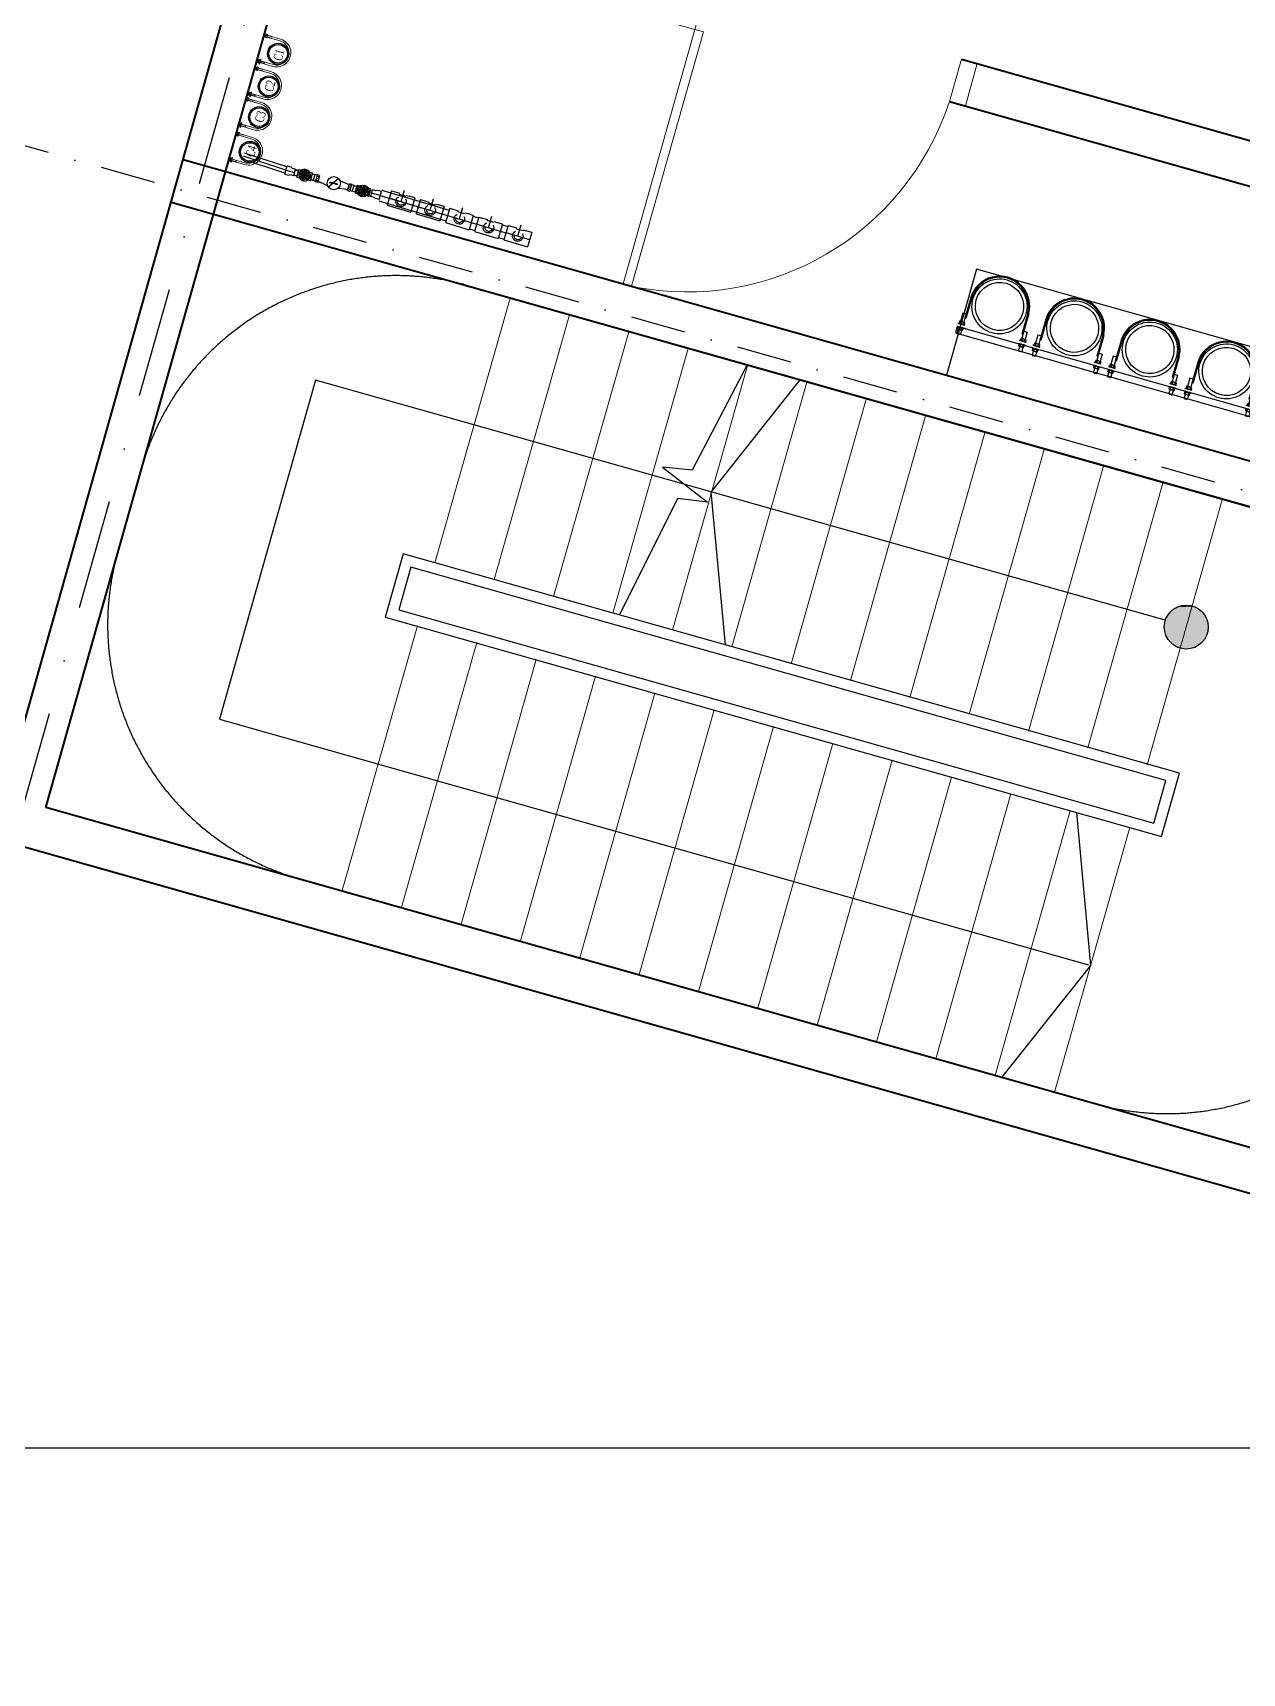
# Model space of a CAD drawing. Header units: millimetres. Extents: x -1534340 to 1713810, y -1348191 to 1114081.
# Drawn here: x 1293283 to 1298772, y -248904 to -241456 of the extents above; entities that cross this region are included whole.
import ezdxf
from ezdxf.enums import TextEntityAlignment as Align

# ---------------------------------------------------------------- set-up
doc = ezdxf.new("R2010")
doc.units = ezdxf.units.MM
doc.header["$LTSCALE"] = 100
doc.linetypes.add('DASHED', pattern=[4.5, 3, -1.5])
doc.linetypes.add('xref.asix of  podium$0$xref.asix of  podium$0$DASHDOT', pattern=[1, 0.5, -0.25, 0, -0.25])
for name, color, linetype, lineweight in [('00-N-GHI CHU', 150, 'Continuous', 9), ('1.Tuong', 251, 'Continuous', 35), ('CUA', 37, 'Continuous', 13), ('KT-Net cat', 1, 'Continuous', 40), ('KT-Net thay', 7, 'Continuous', 15), ('NET-THAY', 7, 'Continuous', 30)]:
    doc.layers.add(name, color=color, linetype=linetype, lineweight=lineweight)
for name, color, linetype in [('1-CAPLANH', 30, 'Continuous'), ('1-Chu thich', 8, 'Continuous'), ('A-CORE-OTLN', 2, 'Continuous'), ('A-FLOR-STRS-ARROW', 8, 'Continuous'), ('A-ROOF-PARAPET', 135, 'Continuous'), ('ccu11-Dim', 8, 'Continuous'), ('ccu12-Manh', 8, 'Continuous'), ('KT-KT', 1, 'Continuous'), ('NDT Cap nuoc', 4, 'Continuous'), ('NU-1CAP LANH', 4, 'Continuous'), ('PAD', 2, 'Continuous'), ('Sao hoa', 3, 'Continuous'), ('xref.asix of  podium$0$xref.asix of  podium$0$KT-Luoi truc South Tower', 8, 'xref.asix of  podium$0$xref.asix of  podium$0$DASHDOT'), ('Xref_ST_MBDV Cot vach 30.7.2022$0$KT-Text', 7, 'Continuous')]:
    doc.layers.add(name, color=color, linetype=linetype)
doc.styles.add('AVANT', font='vntimeh.shx')

# ---------------------------------------------------------------- blocks, each defined once
blk = doc.blocks.new('Khung ten_A1', base_point=(-3406704.146300548, 253379.4571428571))
at = {"layer": 'Defpoints', "color": 1}
blk.add_lwpolyline([(84100.00001422896, 0.00070554343983531), (84100.00001422896, 59470.71461593082), (0.0005449944292195145, 59470.71461593082), (0.0005449944292195145, 0.00070554343983531)], close=True, dxfattribs=at)
blk = doc.blocks.new('Door 1.2m clear')
for points, elevation in [([(25.00310290046036, 199.9998936485499), (25.00373746268451, 1399.999893646687), (65.00373746082187, 1399.999872496352), (65.00310290232301, 199.9998724956531)], 4.460949439605047e-09), ([(-49.99700285680592, -5.820766090598768e-09), (25.00299714319408, -0.0001437005121260874), (25.00310290232301, 199.9998563001864), (-49.99689709767699, 199.9999999965075)], 4.460949439696192e-09), ([(1225.00274159573, -0.0001437019090855165), (1300.002741590142, -0.0002873947378003641), (1300.002847351134, 199.999712606892), (1225.002847351134, 199.9998562990222)], 0.000145722916264076)]:
    blk.add_lwpolyline(points, close=True, dxfattribs=dict(elevation=elevation))
at = {"color": 8}
blk.add_arc((-27.63843296840787, 149.9999214804266, -3.524967772395459e-05), 1253.725465295016, 2.483824472402556, 85.39429157732425, dxfattribs=at)
blk = doc.blocks.new('cut1')
at = {"layer": '1-CAPLANH'}
for p, q in [((-274784.8932942043, 30089.17143128494, 0.005495195588840256), (-274784.8932942043, 29953.17143128494, 0.005495195588840256)), ((-274784.8932942043, 30089.17143128494, 0.005495195588840256), (-274730.8932942043, 30089.17143128494, 0.005495195588840256)), ((-274705.3427754361, 30089.17143128494, 0.005495195588840256), (-274730.8932942043, 30089.17143128494, 0.005495195588840256)), ((-274672.8932942043, 30089.17143128494, 0.005495195588840256), (-274673.366121184, 30089.17143128494, 0.005495195588840256)), ((-274672.8932942043, 30021.17143128494, 0.005495195588840256), (-274672.8932942043, 30129.17143128494, 0.005495195588840256)), ((-274560.8932942043, 30089.17143128494, 0.005495195588840256), (-274641.3894669319, 30089.17143128494, 0.005495195588840256)), ((-274560.8932942043, 30089.17143128494, 0.005495195588840256), (-274560.8932942043, 29953.17143128494, 0.005495195588840256)), ((-274560.8932942043, 30021.17143128494, 0.005495195588840256), (-274784.8932942043, 30021.17143128494, 0.005495195588840256)), ((-274560.8932942043, 29953.17143128494, 0.005495195588840256), (-274784.8932942043, 29953.17143128494, 0.005495195588840256)), ((-274705.4575361827, 30079.46295426362, 0.005495195647711874), (-274641.5131625201, 30078.70708863693, 0.005495195645791544))]:
    blk.add_line(p, q, dxfattribs=at)
for centre, radius, start, end in [((-274672.8932942043, 30021.17143128494, 0.005495195588840256), 47.88413367901903, 133.3025496623312, 49.44986391938703), ((-274674.1687655644, 30019.62523808233, 0.005495195588840256), 32.01285446691239, 177.2315862947049, 2.768413705305184), ((-274672.8932942043, 30021.17143128494, 0.005495195588840256), 33.25096412725541, 90, 91.52294991710622), ((-274672.8932942043, 30021.17143128494, 0.005495195588840256), 47.88413367901903, 90, 90.85038660451535)]:
    blk.add_arc(centre, radius, start, end, dxfattribs=at)
blk = doc.blocks.new('A$C5D741EBD')
at = {"layer": 'NU-1CAP LANH'}
for p, q in [((-80.0716932490468, -51.19410806568339), (-80.07166168093681, 0.003498984122416005)), ((-80.0716932490468, -51.19410806568339), (-80.07166168093681, 0.003498984122416005)), ((-80.0716932490468, -51.19410806568339), (-80.07166168093681, 0.003498984122416005)), ((-80.07166168827098, 4.936708137392998e-05), (66.22732233256102, -4.083150997757912e-05)), ((-80.07166168827098, 4.936708137392998e-05), (66.22732233256102, -4.083150997757912e-05)), ((-80.07166168827098, 4.936708137392998e-05), (66.22732233256102, -4.083150997757912e-05)), ((-80.07166168827098, 4.936708137392998e-05), (66.22732233256102, -4.083150997757912e-05)), ((-80.07166168827098, 4.936708137392998e-05), (66.22732233256102, -4.083150997757912e-05)), ((-80.07166168827098, 4.936708137392998e-05), (66.22732233256102, -4.083150997757912e-05)), ((-70.61731261003297, 4.353850818006322e-05), (-70.61731261003297, 47.99997154253651)), ((56.77297325432301, 47.99997154253651), (-70.61731261003297, 47.99997154253651)), ((-6.922169677854981, 4.26778569817543e-06), (-6.92220124596497, -51.19760278749163)), ((56.77297325432301, -3.500225284369662e-05), (56.77297325432301, 47.99997154253651)), ((66.22729077201802, -51.19419826427475), (66.22732233256102, 0.003408785531064495)), ((66.22729077201802, -51.19419826427475), (66.22732233256102, 0.003408785531064495)), ((66.22729077201802, -51.19419826427475), (66.22732233256102, 0.003408785531064495)), ((-80.0716932490468, -51.19755768819596), (66.22729077201802, -51.19764788678731)), ((-46.95800051093102, -2.041541301878169e-05), (-46.95796894282103, -51.19762747082859)), ((33.11366115522105, -2.041541301878169e-05), (33.11362958711106, -51.19762747082859))]:
    blk.add_line(p, q, dxfattribs=at)
blk = doc.blocks.new('co.')
at = {"layer": 'PAD', "xscale": 0.213068181818182, "yscale": 0.213068181818182, "zscale": 0.213068181818182, "rotation": 90}
blk.add_blockref('A$C5D741EBD', (-11.06946629480808, 1.474894107497676), dxfattribs=at)
blk = doc.blocks.new('noi giam- DN 32x25-PPR')
at = {"ltscale": 10}
blk.add_line((22.5, 0), (-22.5, 9.094947017729282e-13), dxfattribs=at)
at = {"layer": 'Sao hoa'}
for p, q in [((-4.5, 17.00000000000182), (-22.5, 17.00000000000182)), ((-22.5, -16.99999999999909), (-22.5, 17.00000000000182)), ((22.49999999999818, 21.5), (2.499999999996362, 21.5)), ((22.50000000000182, -21.5), (22.49999999999818, 21.5)), ((-4.5, -17), (-22.5, -16.99999999999909)), ((22.5, -21.5), (2.500000000003638, -21.5))]:
    blk.add_line(p, q, dxfattribs=at)
for points in [[(2.499999999996362, 21.5), (-4.5, 17.00000000000182)], [(2.500000000003638, -21.5), (-4.5, -17)]]:
    blk.add_lwpolyline(points, dxfattribs=at)
blk = doc.blocks.new('A$C76E668D4')
for p, q in [((1.217532696937269, 38.95590686577998), (76.694481298131, 38.95590686577998)), ((7.956006997475924, 45.59395142225185), (7.956006997526856, 32.31786230913713)), ((7.956006997526856, 38.95590686576543), (69.95600699752686, 38.95590686576543)), ((8.265925277148199, 45.64678956834177), (10.73986238952057, 45.64678956831631)), ((8.265925278719806, 32.26502416281437), (10.73986239109217, 32.26502416342191)), ((12.52367356606555, 55.92590323452532), (14.27301127451938, 54.17656552612243)), ((12.52367356611649, 21.98591049702009), (14.27301127451938, 23.73524820541206)), ((12.95600699760689, 86.37958623011582), (12.95600699760689, 67.9655227885305)), ((12.95600699757779, 86.37958623011582), (64.95600699757051, 86.37958623011582)), ((12.95600699760689, -8.467772498552222), (12.95600699760689, 9.946290943029453)), ((13.50929493492731, 54.94028186570722), (16.71345542968629, 54.94028186572541)), ((13.50929493489093, 22.97153186579817), (16.71345542968629, 22.97153186582727)), ((20.36948738471256, 65.88902146978944), (20.36948738477804, 59.0748688933927)), ((20.36948738471256, 50.15460441379037), (20.36948738471256, 47.05413179146126)), ((20.36948738471256, 42.83177578282994), (20.36948738471256, 27.75720931781689)), ((20.36948738474166, 18.83694483817089), (20.36948738471256, 12.02279226173414)), ((21.98601062969101, 65.38824029590978), (23.73534833762096, 63.63890258707033)), ((21.98601062969101, 12.52357343562107), (23.73534833768645, 14.27291114446416)), ((32.26512429496506, 69.64598858616955), (32.26512429496506, 67.17205147379718)), ((32.26512429496506, 8.265825145364943), (32.26512429496506, 10.73976225775186)), ((38.95600699752686, 76.6943811663914), (38.95600699752686, 1.217432565154013)), ((45.6468897004961, 69.64598858462705), (45.64688969991403, 67.17205147224013)), ((45.6468897004961, 8.265825146921998), (45.64688969991403, 10.73976225931256)), ((55.92600336542819, 65.38824029634998), (54.17666565703257, 63.63890258794709)), ((55.92600336542819, 12.52357343521362), (54.17666565703257, 14.27291114362015)), ((57.54252661039936, 65.88902146987311), (57.54252661042847, 59.07486889171923)), ((57.54252661039936, 50.15460441371761), (57.54252661039936, 47.05413179149036)), ((57.54252661037026, 42.83177578284813), (57.54252661034116, 27.75720931772594)), ((57.54252661031933, 18.8369448397134), (57.54252661031933, 12.02279226169048)), ((64.40271905935515, 54.94028186572541), (61.1985585638613, 54.94028186570722)), ((64.40271905935515, 22.97153186580908), (61.19855856383947, 22.97153186582727)), ((65.38834042684175, 55.92590323275363), (63.63900271803141, 54.17656552480184)), ((65.38834042684175, 21.98591049880997), (63.63900271803141, 23.7352482067763)), ((64.95600699760689, 86.37958623007944), (64.95600699759962, 67.96552278845047)), ((64.95600699760689, -8.467772498552222), (64.95600699759962, 9.946290943109489)), ((69.64608871792007, 45.6467895682872), (67.1721516055477, 45.6467895682872)), ((69.64608871640667, 32.26502416275616), (67.1721516040343, 32.26502416339645)), ((69.95600699755596, 45.59395142224093), (69.95600699762144, 32.31786230913713)), ((12.95600699760689, -8.467772498552222), (64.95600699760689, -8.467772498552222))]:
    blk.add_line(p, q)
for points in [[(31.52614583447576, 37.62761239774045, 0.2639199399125397), (30.33646820282593, 39.06033617302819), (18.8433191452641, 43.40926774901163, 0.4706688226408801), (17.58003523928346, 42.68918551590104, 0.2484633324108408), (23.85684870707337, 23.37114004019168, 0.4706688226408801), (25.30212057277095, 23.53112092567244), (32.04403563565575, 33.80498399642238, 0.2639199399125397), (32.16437115176814, 35.66335684576188, -0.0687331274129677)], [(35.39677052292973, 45.61165917592007, 0.2639199399125397), (36.39174119947711, 47.18584583461052), (36.97624253603863, 59.46037390290803, 0.4706688226408801), (35.90102744026808, 60.43931064625212, 0.2484633324108408), (19.46811644058471, 48.50010194604329, 0.4706688226408801), (20.06688087224757, 47.17500353271316), (31.92127162223915, 43.93785956661668, 0.2639199399125397), (33.72587494982872, 44.39768248219843, -0.0687331274129677)], [(37.92333674175461, 31.47922342736274, 0.2639199399125397), (36.19310485315509, 30.79050875825851), (28.50544676120626, 21.20376821867831, 0.4706688226408801), (28.79990946559701, 19.7797961805918, 0.2484633324108408), (49.1121045294567, 19.7797961805918, 0.4706688226408801), (49.40656723384745, 21.20376821867831), (41.7189091419059, 30.79050875825851, 0.2639199399125397), (39.98867725336459, 31.47922342736274, -0.0687331274129677)], [(44.1861390452832, 44.39768248219843, 0.2639199399125397), (45.99074237288005, 43.93785956661668), (57.84513312287163, 47.17500353271316, 0.4706688226408801), (58.44389755448356, 48.50010194604329, 0.2484633324108408), (42.01098655478563, 60.43931064625212, 0.4706688226408801), (40.93577145908057, 59.46037390290803), (41.52027279564209, 47.18584583461052, 0.2639199399125397), (42.51524347218219, 45.61165917592007, -0.0687331274129677)], [(45.74764284334378, 35.66335684576188, 0.2639199399125397), (45.86797835946345, 33.80498399642238), (52.60989342228277, 23.53112092567244, 0.4706688226408801), (54.05516528803855, 23.37114004019168, 0.2484633324108408), (60.33197875583573, 42.68918551590104, 0.4706688226408801), (59.06869484978961, 43.40926774901163), (47.57554579229327, 39.06033617302819, 0.2639199399125397), (46.38586816058523, 37.62761239774045, -0.0687331274129677)]]:
    blk.add_lwpolyline(points, format="xyb", close=True)
blk.add_lwpolyline([(37.37517412697343, 41.71161858188498), (35.79434125641274, 38.97353573176588), (37.37517412697343, 36.23545288164678), (40.53683986815304, 36.23545288164678), (42.11767273873556, 38.97353573176588), (40.53683986815304, 41.71161858188498)], close=True)
for centre, radius in [((38.95600699755596, 38.95590686577998), 38.9558444393513), ((38.95600699752686, 38.97353573178407), 3.519823188396146), ((38.95600699752686, 38.97353573178407), 2.815858550716915)]:
    blk.add_circle(centre, radius)
for centre, radius, start, end in [((38.9560069970903, 38.95590686549258), 33.01921727922601, 171.1452774985784, 188.9641683733161), ((8.487639179402322, 43.41102232748744), 2.246733675726662, 95.66332356234462, 163.7813803913074), ((8.487639180391852, 34.50079140368325), 2.246733675726662, 196.2186196209993, 264.3366764509381), ((140.311475746661, 38.95590686601281), 132.3554687491842, 177.1103932143957, 182.8896067863173), ((10.46823541895719, 44.09621875825906), 1.574182660340385, 357.9002650863501, 80.06382058717969), ((10.46823542012135, 33.8155949733773), 1.574182660340385, 279.9361794262288, 2.099734925255258), ((38.95600699755596, 38.95590686572541), 27.39035130028923, 169.3060427312554, 191.0525323375821), ((14.26137514697621, 57.35005400792579), 2.246733675726662, 151.2186196096223, 219.3366764377801), ((14.26137514697621, 20.5617597236087), 2.246733675726662, 140.6633235622199, 208.7813803903778), ((38.95600699674105, 38.95590686648211), 33.01921727922601, 126.0358316269544, 143.8547225007081), ((38.95600699674105, 38.95590686505238), 33.01921727922601, 216.145277499292, 233.9641683730456), ((15.17736113612773, 55.46505393346888), 1.574182660340385, 234.9361794114875, 317.099734913392), ((15.17736113618594, 22.44675979806561), 1.574182660340385, 42.90026508660809, 125.0638205885125), ((38.95600699691568, 38.95590686598371), 27.39035130028923, 124.3060427161453, 145.6939572682115), ((38.95600699691568, 38.9559068655617), 27.39035130028923, 214.3060427317885, 235.6939572838547), ((20.561859855894, 63.65053871534474), 2.246733675726662, 50.66332354903539, 118.7813803791971), ((20.561859855894, 14.26127501618976), 2.246733675726662, 241.2186196212016, 309.3366764509646), ((-111.9859813644362, 38.95590686576543), 132.3554687491832, 3.554599159448123, 4.540752481493385), ((-111.9859813644362, 38.95590686576543), 132.3554687491832, 355.4592475185066, 1.687483562296111), ((-12.97123754813219, 62.93246936572541), 33.34396230337225, 352.9541052249149, 5.061922650523097), ((-12.97123754813219, 14.97934436580908), 33.34396230337225, 354.9380773494769, 7.045894775085138), ((22.44685993005987, 62.73455272575666), 1.574182660340385, 312.9002650751184, 35.0638205743015), ((22.44685993012536, 15.17726100577784), 1.574182660340385, 324.9361794256985, 47.09973492488158), ((38.95600699755596, 38.95590686577998), 11.36448168146637, 174.3336036515898, 221.6663963484266), ((38.95600699755596, 38.95590686577998), 11.36448168146637, 102.3336036518752, 149.6663963482145), ((34.50089153584122, 69.42427468394453), 2.246733675726662, 106.2186196089138, 174.3366764374954), ((33.81569510506233, 67.44367844434964), 1.574182660340385, 189.9361794127895, 272.0997349136499), ((33.81569510506233, 10.46813528718485), 1.574182660340385, 87.90026508635013, 170.0638205872105), ((34.50089153584122, 8.487539047589962), 2.246733675726662, 185.6633235625046, 253.7813803910861), ((38.95600699779607, 38.95590686621654), 33.01921727922601, 81.0358316285024, 98.85472250139406), ((38.95600699755596, 38.95590686577998), 27.39035130028923, 78.94746766241789, 100.6939572667494), ((38.95600699755596, 38.95590686577998), 27.39035130028923, 259.3060427332506, 281.0525323375821), ((38.95600699779607, 38.95590686532887), 33.01921727922601, 261.1452774986059, 278.9641683714976), ((38.95600699755596, 38.95590686577998), 11.36448168146637, 246.33360365231, 293.66639634769), ((38.95600699752686, 38.95590686577998), 11.00934162892055, 246.33360365231, 293.66639634769), ((38.95600699755596, 38.95590686577998), 11.36448168146637, 30.33360365178552, 77.66639634812482), ((43.4111224596345, 69.42427468291135), 2.246733675726662, 5.663323549789901, 73.78138037917203), ((44.09631888993317, 67.44367844316002), 1.574182660340385, 267.9002650745599, 350.0638205735954), ((44.09631888993317, 10.46813528837447), 1.574182660340385, 9.936179426404602, 92.09973492544013), ((43.4111224596345, 8.487539048641338), 2.246733675726662, 286.218619620828, 354.3366764510981), ((38.95600699755596, 38.95590686577998), 11.36448168146637, 318.3336036515733, 5.666396348410196), ((55.46515406436083, 62.73455272630963), 1.574182660340385, 144.9361794137685, 227.0997349131397), ((55.46515406436083, 15.17726100527216), 1.574182660340385, 132.9002650868603, 215.0638205862315), ((38.95600699691568, 38.9559068655617), 27.39035130028923, 34.30604271599784, 55.69395726821149), ((38.95600699691568, 38.95590686598371), 27.39035130028923, 304.3060427317885, 325.6939572854364), ((57.35015413886867, 63.65053871545751), 2.246733675726662, 61.21861960977868, 129.3366764379181), ((57.35015413886867, 14.261275016117), 2.246733675726662, 230.6633235620819, 298.7813803902213), ((90.88325154319318, 62.93246936572541), 33.34396230337225, 174.9380773494769, 187.0458947775647), ((90.88325154319318, 14.97934436580908), 33.34396230337225, 172.9541052224353, 185.0619226505231), ((189.8979953595335, 38.95590686576543), 132.3554687491832, 178.3125164377039, 184.5407524814934), ((189.8979953595335, 38.95590686576543), 132.3554687491832, 175.4592475185066, 176.4454008405519), ((38.95600699738134, 38.95590686567812), 33.01921727922601, 36.03583162720371, 53.85472250303015), ((38.95600699738134, 38.95590686587093), 33.01921727922601, 306.1452774969698, 323.9641683727963), ((62.73465285666316, 55.46505393231564), 1.574182660340385, 222.9002650749877, 305.0638205741554), ((62.73465285666316, 22.44675979924432), 1.574182660340385, 54.93617942584457, 137.0997349250123), ((63.65063884628034, 57.35005400655791), 2.246733675726662, 320.6633235491485, 28.78138037919711), ((63.65063884628034, 20.56175972502388), 2.246733675726662, 331.2186196208029, 39.33667645085148), ((38.95600699755596, 38.95590686572541), 27.39035130028923, 348.9474676624179, 10.69395726674936), ((67.44377857615473, 44.09621875824814), 1.574182660340385, 99.93617941282031, 182.0997349136499), ((67.44377857493237, 33.8155949733773), 1.574182660340385, 177.9002650747448, 260.0638205737712), ((69.42437481571687, 43.41102232744379), 2.246733675726662, 16.21861960869262, 84.3366764376554), ((69.42437481466914, 34.50079140365051), 2.246733675726662, 275.6633235490619, 343.7813803790006), ((-62.39946175159275, 38.95590686601281), 132.3554687491842, 357.1103932136828, 2.889606785604304), ((38.95600699796341, 38.95590686545984), 33.01921727922601, 351.035831626684, 8.854722501421538)]:
    blk.add_arc(centre, radius, start, end)
at = {"extrusion": (0, 0, -1)}
blk.add_ellipse((38.95600699677016, 64.96434946432419), major_axis=(-8.574858513296961, -2.471407e-10), ratio=0.3621113827265303, start_param=0.7137584279602632, end_param=2.427834225611946, dxfattribs=at)
blk.add_ellipse((38.95600699752686, 12.94746426721031), major_axis=(-8.574858513296961, 0), ratio=0.3621113827265303, start_param=0.7137584279602632, end_param=2.427834225611946)
blk = doc.blocks.new('U')
at = {"layer": '00-N-GHI CHU'}
for p, q in [((-165.9776565545908, 78.82787309074774), (-164.4197965977801, 80.38573304796591)), ((-165.9776565545908, 71.55785995721817), (-165.9776565545908, 78.82787309074774)), ((-165.9776565545908, 78.82787309074774), (-158.1883567688492, 78.82787309074774)), ((-165.9776565545908, 71.55785995721817), (-164.4197965977801, 70.0000000000291)), ((-165.9776565545908, 71.55785995721817), (-158.1883567688492, 71.55785995721817)), ((-164.4197965977801, 70.0000000000291), (-164.4197965977801, 80.38573304796591)), ((-158.1883567688492, 80.38573304796591), (-164.4197965977801, 80.38573304796591)), ((-158.1883567688492, 70.0000000000291), (-164.4197965977801, 70.0000000000291)), ((-156.1112101590115, 80.38573304796591), (-150.3990569826419, 80.38573304796591)), ((-156.1112101590115, 70.0000000000291), (-150.3990569826419, 70.0000000000291)), ((-72.70013133563043, 80.38573304796591), (-150.3990569826419, 80.38573304796591)), ((-150.3990569826419, 78.82787309074774), (-122.3310368233215, 78.82787309074774)), ((-150.3990569826419, 71.55785995721817), (-122.3310368233215, 71.55785995721817)), ((-72.70013133563043, 70.0000000000291), (-150.3990569826419, 70.0000000000291)), ((-165.9776565545908, -71.55785995710175), (-164.4197965977801, -69.99999999994179)), ((-165.9776565545908, -71.55785995710175), (-158.1883567688492, -71.55785995710175)), ((-165.9776565545908, -71.55785995710175), (-165.9776565545908, -78.82787309080595)), ((-165.9776565545908, -78.82787309080595), (-158.1883567688492, -78.82787309080595)), ((-165.9776565545908, -78.82787309080595), (-164.4197965977801, -80.3857330479077)), ((-158.1883567688492, -69.99999999994179), (-164.4197965977801, -69.99999999994179)), ((-164.4197965977801, -69.99999999994179), (-164.4197965977801, -80.3857330479077)), ((-158.1883567688492, -80.3857330479077), (-164.4197965977801, -80.3857330479077)), ((-156.1112101590115, -69.99999999994179), (-150.3990569826419, -69.99999999994179)), ((-156.1112101590115, -80.3857330479077), (-150.3990569826419, -80.3857330479077)), ((-72.70013133563043, -69.99999999994179), (-147.8929978586821, -69.99999999994179)), ((-147.8929978586821, -71.55785995710175), (-122.3310368233215, -71.55785995710175)), ((-147.8929978586821, -78.82787309080595), (-122.3310368233215, -78.82787309080595)), ((-72.70013133563043, -80.3857330479077), (-147.8929978586821, -80.3857330479077)), ((-122.3310368233215, -69.99999999994179), (-122.3310368233215, -80.3857330479077))]:
    blk.add_line(p, q, dxfattribs=at)
for points in [[(-150.3990569826419, 64.80713347601704), (-157.1010166910564, 64.80713347601704), (-158.1883567688492, 66.6904617373948), (-158.1883567688492, 83.69527131062932), (-157.1010166910564, 85.57859957194887), (-150.3990569826419, 85.57859957194887)], [(-150.3990569826419, -64.80713347598794), (-157.1010166910564, -64.80713347598794), (-158.1883567688492, -66.6904617373948), (-158.1883567688492, -83.69527131054201), (-157.1010166910564, -85.57859957189066), (-150.3990569826419, -85.57859957189066)], [(-150.3990569826419, -89.04269591349293), (-150.3990569826419, -61.34303713432746), (-147.8929978586821, -61.34303713432746), (-147.8929978586821, -89.04269591349293)]]:
    blk.add_lwpolyline(points, close=True, dxfattribs=at)
for points in [[(-156.1112101590115, 64.80713347601704, -0.8000000000000707), (-156.1112101590115, 70.0000000000291, -0.4000000000000521), (-156.1112101590115, 80.38573304796591, -0.8000000000000707), (-156.1112101590115, 85.57859957194887)], [(-156.1112101590115, -64.80713347598794, 0.8000000000000707), (-156.1112101590115, -69.99999999994179, 0.4000000000000521), (-156.1112101590115, -80.3857330479077, 0.8000000000000707), (-156.1112101590115, -85.57859957189066)]]:
    blk.add_lwpolyline(points, format="xyb", dxfattribs=at)
for radius in [80.38573304794105, 69.9999999999715]:
    blk.add_arc((-72.70013133563043, 0), radius, 270, 90, dxfattribs=at)
blk = doc.blocks.new('ong thoat xi')
at = {"layer": '1-Chu thich', "color": 30}
for p, q in [((-65.78777581622126, 66.90270846546628), (-73.82628140639281, 66.90270846383646)), ((-65.83680565783288, 67.38554804772139), (-65.83680565730901, 59.50194067240228)), ((-65.47424172598403, 68.65452180604916), (-61.84860241872957, 68.65452180698048)), ((-65.47424172679892, 66.11657429032493), (-61.90376675099832, 66.11657429125624)), ((-60.67026964394608, 70.09262039628811), (-61.48603848775383, 70.09262039628811)), ((-60.67026964394608, 70.09262039628811), (-61.48603848775383, 70.09262039628811)), ((-61.48603848775383, 70.09262039628811), (-61.48603848711354, 56.79486832523253)), ((-60.67026964394608, 70.09262039628811), (-60.67026964260732, 56.79486832569818)), ((-54.93791736802086, 70.09262039489111), (-54.12214852363104, 70.09262039407622)), ((-54.93791736802086, 70.09262039489111), (-54.93791736679849, 56.79486832371913)), ((-54.93791736802086, 70.09262039489111), (-54.12214852363104, 70.09262039407622)), ((-54.12214852363104, 70.09262039407622), (-54.12214852229226, 56.79486832313705)), ((-50.13394528458593, 68.65452180535067), (-53.75958459306275, 68.65452180523425)), ((-50.13394528452773, 66.11657428939361), (-53.70442025974624, 66.11657428939361)), ((-49.77138135395943, 67.38554804725571), (-49.7713813536684, 59.50194067088886)), ((-32.65563905594172, 66.87869586132001), (-49.77138135436689, 66.87869586690795)), ((-32.65563905570889, 60.00879284727853), (-32.65563905594172, 66.87869586132001)), ((-75.38012683280976, 61.71243314491585), (-75.38012683356645, 65.30088436778169)), ((-65.74530692066764, 60.15858772792853), (-73.82631818420485, 60.15858772746287)), ((-65.47424172534375, 60.77091442968231), (-61.90376675169683, 60.77091443061362)), ((-65.47424172563478, 58.23296691395808), (-61.84860241774003, 58.23296691500582)), ((-60.67026964260732, 56.79486832569818), (-61.48603848711354, 56.79486832523253)), ((-54.93791736679849, 56.79486832371913), (-54.12214852229226, 56.79486832313705)), ((-50.13394528423669, 58.232966913376), (-53.75958459178218, 58.23296691302676)), ((-50.13394528400386, 60.77091442898382), (-53.70442025887314, 60.77091442805249)), ((-29.11534677405143, 60.00879285379778), (-49.77138135419228, 60.00879285181873)), ((1.717475750250741, 60.0087928546127), (-41.21941808814881, 60.00879285309929)), ((-41.2194180888473, 57.94782194821164), (-41.21941808908014, 60.00879285333212)), ((-41.2194180888473, 57.94782194821164), (-41.21941808908014, 60.00879285333212)), ((-41.2194180888473, 57.94782194902655), (-41.21941808908014, 60.00879285333212)), ((1.717475749552249, 57.94782195100561), (-41.2194180888473, 57.94782194821164)), ((-75.38012683350826, -61.91815018712077), (-75.38012683286797, -65.50660140905529)), ((-65.74530691356631, -60.36430476850364), (-73.82631818496156, -60.36430476931854)), ((-65.8368056496256, -67.59126508864574), (-65.8368056496256, -59.70765771332662)), ((-65.47424171830062, -58.43868395511527), (-61.84860241104615, -58.43868395488243)), ((-65.47424171917375, -60.976631470141), (-61.90376674348954, -60.97663146990817)), ((-60.67026963614626, -57.00058536557481), (-61.4860384806525, -57.00058536487631)), ((-61.48603847948834, -70.29833743674679), (-61.4860384806525, -57.00058536487631)), ((-60.6702696349239, -70.29833743651398), (-60.67026963614626, -57.00058536557481)), ((-54.9379173591733, -70.29833743837662), (-54.93791736033746, -57.00058536720462)), ((-54.93791736033746, -57.00058536720462), (-54.12214851600584, -57.00058536685538)), ((-54.12214851466706, -70.29833743802736), (-54.12214851600584, -57.00058536685538)), ((-50.1339452767861, -58.43868395651225), (-53.75958458462264, -58.43868395674508)), ((-50.13394527626225, -60.97663147223648), (-53.70442025212105, -60.97663147223648)), ((-49.77138134575215, -67.59126509027557), (-49.77138134627604, -59.70765771460719)), ((-30.91456355975243, -60.21450989425648), (-49.77138134581037, -60.21450989565346)), ((1.717475756304338, -58.15353898785543), (-41.21941808151314, -58.15353899006732)), ((-41.21941808151314, -58.15353899006732), (-41.21941808069823, -60.2145098951878)), ((-41.21941808151314, -58.15353899088222), (-41.21941808069823, -60.2145098951878)), ((1.717475756944622, -60.21450989204459), (-41.21941808069823, -60.2145098951878)), ((-34.45485584222479, -60.21450990100857), (-34.45485584205016, -67.08441291505005)), ((-65.78777580836322, -67.10842550569214), (-73.82628140581073, -67.10842550569214)), ((-65.47424171771853, -66.32229133090004), (-61.90376674267463, -66.3222913305508)), ((-65.47424171795136, -68.86023884720636), (-61.84860241011484, -68.8602388468571)), ((-60.6702696349239, -70.29833743651398), (-61.48603847948834, -70.29833743674679)), ((-60.6702696349239, -70.29833743651398), (-61.48603847948834, -70.29833743674679)), ((-54.9379173591733, -70.29833743837662), (-54.12214851466706, -70.29833743802736)), ((-54.9379173591733, -70.29833743837662), (-54.12214851466706, -70.29833743802736)), ((-50.13394527568016, -68.86023884848692), (-53.7595845842734, -68.86023884871975)), ((-50.13394527632044, -66.32229133218061), (-53.70442025124794, -66.32229133334475)), ((-34.45485584205016, -67.08441291505005), (-49.77138134563574, -67.08441290992776))]:
    blk.add_line(p, q, dxfattribs=at)
for centre, major_axis, ratio, start_param, end_param in [((-73.7847118762438, 65.30782007810194), (1.128139395118837, 1.128139395118833), 0.999999999981247, 0.8114564950257566, 2.36054173982049), ((-63.43481961626094, 67.38554804818703), (1.698460618368481, -1.698460618368488), 0.9999999999880228, 3.370391498457508, 4.483590135757281), ((-55.80344074894674, 63.44374436128418), (7.094660364457459, -7.094660364457486), 0.9999999999999998, 3.657340742990352, 4.196640890984128), ((-63.88802452944218, 67.38554804772139), (1.698460618352194, -1.698460618352201), 0.9999999999880228, 0.2287988448677159, 1.341997482167488), ((-63.88802452938398, 67.38554804900195), (1.698460618368481, -1.698460618368488), 0.9999999999880228, 0.2287988448677159, 1.341997482167488), ((-71.51940339541761, 63.44374436023645), (7.094660364541318, -7.094660364541345), 0.9999999999939811, 0.5157480894039148, 1.055048237384961), ((-71.51940339541761, 63.44374436023645), (7.094660364541318, -7.094660364541345), 0.9999999999939811, 0.5157480894039148, 1.055048237384961), ((-51.72016248240834, 67.38554804679006), (1.698460618302127, 1.698460618302121), 0.9999999999834358, 1.799595171691055, 2.912793808962478), ((-51.72016248182626, 67.38554804748854), (1.698460618368481, -1.698460618368488), 0.9999999999880228, 3.370391498457508, 4.483590135757281), ((-44.08878361462848, 63.4437443598872), (7.094660364416927, 7.094660364416901), 0.9999999999939808, 2.08654441620483, 2.625844564185877), ((-44.08878361462848, 63.4437443598872), (7.094660364416927, 7.094660364416901), 0.9999999999939808, 2.08654441620483, 2.625844564185877), ((-52.17336739588063, 67.38554804620799), (1.698460618368481, -1.698460618368488), 0.9999999999880228, 0.2287988448677159, 1.341997482167488), ((-59.80474626185605, 63.44374435942154), (7.094660364541345, 7.094660364541318), 0.9999999999939808, -1.055048237384963, -0.5157480894039148), ((-73.82628141500754, 61.71243314514867), (1.098734631828849, 1.098734631828845), 0.9999999999706548, 2.356194490402434, 3.926990816608578), ((-63.43481961567886, 59.50194067310075), (1.698460618368481, -1.698460618368488), 0.9999999999880228, 3.370391498457508, 4.483590135757281), ((-63.88802452897654, 59.50194067275152), (1.698460618368481, -1.698460618368488), 0.9999999999880228, 0.2287988448677159, 1.341997482167488), ((-63.88802452897654, 59.50194067275152), (1.698460618368481, -1.698460618368488), 0.9999999999880228, 0.2287988448677159, 1.341997482167488), ((0, 0), (38.86204005918639, -38.86204005918654), 0.9999999999984992, 0.7853981633981985, 7.068583470577785), ((-51.72016248124418, 59.50194067077246), (1.698460618302127, 1.698460618302121), 0.9999999999834358, 1.799595171691055, 2.912793808962478), ((-51.72016248124418, 59.50194067077246), (1.698460618302127, 1.698460618302121), 0.9999999999834358, 1.799595171691055, 2.912793808962478), ((-52.17336739529855, 59.50194067123812), (1.698460618317141, 1.698460618317135), 0.9999999999834357, -1.341997481892333, -0.2287988446337132), ((-6.984919e-10, -0.1028585183667019), (34.07629290540685, -34.07629290540699), 0.9999999999996163, 0.7853981633976402, 7.068583470577226), ((0.3434951510280371, -0.1028585180174559), (42.50535631470555, -42.50535631470572), 0.9999999999987998, 5.497787143388879, 8.639379796978673), ((0.3434951510280371, -0.1028585180174559), (41.04802981248233, -41.0480298124825), 0.9999999999998442, 5.497787143388998, 8.639379796978794), ((-73.78471187618561, -65.51353711914271), (1.128139395128906, 1.1281393951289), 0.9999999999608769, 2.351847240170423, 3.900932485497246), ((-73.82628141593888, -61.91815018700434), (1.09873463182571, 1.098734631825706), 0.9999999999763682, 0.7853981630159299, 2.35619449040529), ((-63.43481960770441, -59.70765771297738), (1.698460618352194, -1.698460618352201), 0.9999999999880228, 3.370391498457508, 4.483590135757281), ((-55.80344074190361, -63.64946139999665), (7.094660364401588, 7.094660364401562), 0.9999999999939808, 2.086544416204056, 2.625844564186651), ((-63.88802452175879, -59.70765771332662), (1.698460618352193, -1.698460618352199), 0.9999999999880232, 0.2287988448677158, 1.341997482167488), ((-63.88802452175879, -59.70765771332662), (1.698460618352193, -1.698460618352199), 0.9999999999880232, 0.2287988448677158, 1.341997482167488), ((-71.51940338715212, -63.64946140092798), (7.094660364401557, -7.094660364401586), 0.9999999999939808, 0.5157480894031421, 1.055048237385733), ((-71.51940338715212, -63.64946140092798), (7.094660364401557, -7.094660364401586), 0.9999999999939808, 0.5157480894031421, 1.055048237385733), ((-51.72016247350256, -59.70765771460719), (1.698460618368481, -1.698460618368488), 0.9999999999880228, 3.370391498457508, 4.483590135757281), ((-51.72016247350256, -59.70765771460719), (1.698460618368481, -1.698460618368488), 0.9999999999880228, 3.370391498457508, 4.483590135757281), ((-44.08878360758536, -63.64946140220854), (7.094660364416927, 7.094660364416901), 0.9999999999939808, 2.08654441620483, 2.625844564185877), ((-44.08878360758536, -63.64946140220854), (7.094660364416927, 7.094660364416901), 0.9999999999939808, 2.08654441620483, 2.625844564185877), ((-52.17336738767335, -59.70765771437436), (1.698460618352194, -1.698460618352201), 0.9999999999880228, 0.2287988448677159, 1.341997482167488), ((-59.80474625423084, -63.64946140313986), (7.094660364597215, -7.094660364597241), 1, 0.5157480894013327, 1.055048237393564), ((-63.43481960805366, -67.59126508876216), (1.698460618302127, 1.698460618302121), 0.9999999999834358, 1.799595171691055, 2.912793808962478), ((-63.8880245211767, -67.59126508911139), (1.698460618368481, -1.698460618368488), 0.9999999999880228, 0.2287988448677159, 1.341997482167488), ((-63.8880245211767, -67.59126508911139), (1.698460618368481, -1.698460618368488), 0.9999999999880228, 0.2287988448677159, 1.341997482167488), ((-51.72016247297871, -67.59126509097405), (1.698460618333429, 1.698460618333422), 0.9999999999834358, 1.799595171697458, 2.912793808956078), ((-51.72016247297871, -67.59126509097405), (1.698460618333429, 1.698460618333422), 0.9999999999834358, 1.799595171697458, 2.912793808956078), ((-52.17336738767335, -67.59126509027557), (1.69846061833718, -1.698460618337187), 0.9999999999880228, 0.2287988448613146, 1.341997482173889)]:
    blk.add_ellipse(centre, major_axis=major_axis, ratio=ratio, start_param=start_param, end_param=end_param, dxfattribs=at)
blk = doc.blocks.new('3000x500')
at = {"layer": 'A-CORE-OTLN', "color": 3}
blk.add_lwpolyline([(16498.00237723254, -9617.500000031665), (16498.00237723254, -6617.500000029337), (15998.00237723067, -6617.500000029802), (15998.00237723067, -9617.50000003213)], close=True, dxfattribs=at)
at = {"layer": 'NET-THAY', "linetype": 'ByBlock', "ltscale": 7}
blk.add_lwpolyline([(16220.24300705642, -9625.980486334302), (16224.42914612964, -6604.307033485267), (16194.43921026401, -6605.084122369532), (16190.2530671712, -9626.757575325668)], close=True, dxfattribs=at)
at = {"layer": 'NDT Cap nuoc'}
for p, xscale, yscale, zscale, rotation in [((16364.30637826212, -6764.198061510455), 2.272727272727273, 2.272727272727273, 2.272727272727273, 0.0948768765838975), ((16360.99073086865, -7118.499637637753), 2.272727272727273, 2.272727272727273, 2.272727272727273, 0.0948768765838975), ((16361.29679549858, -7474.161676215939), 2.272727272727273, 2.272727272727273, 2.272727272727273, 0.0948768765838975), ((16360.31417185627, -7835.450217125937), 2.272727272727273, 2.272727272727273, 2.272727272727273, 0.0948768765838975), ((16354.55183169991, -8212.33018745156), 2.272727272727273, 2.272727272727273, 2.272727272727273, 0.0948768765838975), ((16353.31290443242, -8587.236830199603), 2.272727272727273, 2.272727272727273, 2.272727272727273, 0.0948768765838975), ((16323.29082159884, -8910.303920255043), 1.818181818181819, 1.818181818181819, 1.818181818181819, 0.09487687658390936), ((16321.89169885591, -9183.648577248212), 1.818181818181819, 1.818181818181819, 1.818181818181819, 0.09487687658390936), ((16336.78838294372, -9463.790865009185), 1.818181818181819, 1.818181818181819, 1.818181818181819, 0.09487687658390936)]:
    blk.add_blockref('ong thoat xi', p, dxfattribs=dict(at, xscale=xscale, yscale=yscale, zscale=zscale, rotation=rotation))
blk = doc.blocks.new('CNTPO')
at = {"layer": '1-CAPLANH'}
h = blk.add_hatch(color=256, dxfattribs=at)
h.set_gradient(color1=(0, 0, 255), one_color=1, tint=1, name='CYLINDER')
h.paths.add_polyline_path([(11447260.18254874, 1116042.196610281), (11447252.87747528, 1116046.271336759), (11447253.29313173, 1116045.286469173), (11447238.38202831, 1116049.324623892), (11447236.95227498, 1116050.679925867), (11447224.33384411, 1116054.09718982), (11447227.57142204, 1116051.028201848)])
h.paths.add_polyline_path([(11447235.84604321, 1116046.595105578), (11447237.76432179, 1116047.043709339), (11447252.6754252, 1116043.005554621), (11447251.81958695, 1116042.365027232), (11447260.18254874, 1116042.196610281), (11447227.57142204, 1116051.028201848), (11447223.22761234, 1116050.01236953)])
at = {"layer": '1-CAPLANH', "color": 250}
for p, q in [((11447027.56091405, 1116106.116960783, 1.299851172341066e-08), (11446835.50893752, 1116169.07463573, 1.299851172341066e-08)), ((11447455.58908664, 1115990.200389284, 1.341098767957922e-08), (11447760.78523334, 1115899.88366586, 1.341098767957922e-08)), ((11447868.06738694, 1115867.719407447, 1.341098768044658e-08), (11447893.14952632, 1115860.199532186, 1.341098768044658e-08)), ((11448000.43167992, 1115828.035273773, 1.341098768044658e-08), (11448025.51381929, 1115820.515398514, 1.341098768044658e-08))]:
    blk.add_line(p, q, dxfattribs=at)
at = {"layer": '1-CAPLANH'}
for p, q in [((11447032.233491465, 1116120.3706276903, 1.299851172341066e-08), (11446840.181514936, 1116183.3283026372, 1.299851172341066e-08)), ((11447022.888336636, 1116091.8632938757, 1.299851172341066e-08), (11446830.836360106, 1116154.8209688226, 1.299851172341066e-08)), ((11447069.87635594, 1116107.353522217, 1.299851172341066e-08), (11447084.15505609, 1116103.486631969, 1.299851172341066e-08)), ((11447069.87635594, 1116107.353522217, 1.299851172341066e-08), (11447084.15505609, 1116103.486631969, 1.299851172341066e-08)), ((11447069.94045321, 1116107.590204796, 1.299851172341066e-08), (11447084.21915335, 1116103.723314547, 1.299851172341066e-08)), ((11447084.25866719, 1116103.869221524, 1.299851172341066e-08), (11447069.97996704, 1116107.736111772, 1.299851172341066e-08)), ((11447063.26929781, 1116082.95660484, 1.299851172341066e-08), (11447077.54799796, 1116079.089714592, 1.299851172341066e-08)), ((11447063.26929781, 1116082.95660484, 1.299851172341066e-08), (11447077.54799796, 1116079.089714592, 1.299851172341066e-08)), ((11447063.33339508, 1116083.193287418, 1.299851172341066e-08), (11447077.61209522, 1116079.32639717, 1.299851172341066e-08)), ((11447077.65160906, 1116079.472304147, 1.299851172341066e-08), (11447063.37290892, 1116083.339194395, 1.299851172341066e-08)), ((11447140.31850339, 1116062.344543376, 1.299851172341066e-08), (11447152.00029754, 1116059.180934968, 1.299851172341066e-08)), ((11447152.35591005, 1116059.084629664, 1.299851172341066e-08), (11447140.31850339, 1116062.344543377, 1.299851172341066e-08)), ((11447144.38445449, 1116087.42963138, 1.299851172341066e-08), (11447158.60735567, 1116083.577852346, 1.299851172341066e-08)), ((11447158.8596805, 1116083.509518925, 1.299851172341066e-08), (11447146.92556153, 1116086.741460754, 1.299851172341066e-08)), ((11447183.57786105, 1116050.629248109, 1.299851172341066e-08), (11447173.44044111, 1116053.37461638, 1.299851172341066e-08)), ((11447173.7077101, 1116053.30223585, 1.299851172341066e-08), (11447181.81762115, 1116051.10594798, 1.299851172341066e-08)), ((11447183.57786105, 1116050.629248109, 1.299851172341066e-08), (11447216.66022122, 1116035.413165915, 1.299851172341066e-08)), ((11447265.94363435, 1116067.315097825, 1.299851172341066e-08), (11447220.28564312, 1116028.830615569, 1.299851172341066e-08)), ((11447223.22761234, 1116050.01236953, 1.299851172341066e-08), (11447235.84604321, 1116046.595105578, 1.299851172341066e-08)), ((11447233.26411157, 1116045.5810431, 1.299851172341066e-08), (11447235.66195979, 1116046.141797802, 1.299851172341066e-08)), ((11447254.30083905, 1116041.094104403, 1.299851172341066e-08), (11447235.66195979, 1116046.141797802, 1.299851172341066e-08)), ((11447255.07297221, 1116043.945247593, 1.299851172341066e-08), (11447236.43409294, 1116048.992940993, 1.299851172341066e-08)), ((11447253.23104124, 1116040.293445168, 1.299851172341066e-08), (11447254.30083905, 1116041.094104403, 1.299851172341066e-08)), ((11447263.68474348, 1116040.082923978, 1.299851172341066e-08), (11447253.23104124, 1116040.293445168, 1.299851172341066e-08)), ((11447263.68474348, 1116040.082923978, 1.299851172341066e-08), (11447254.55340165, 1116045.176332076, 1.299851172341066e-08)), ((11447254.55340165, 1116045.176332076, 1.299851172341066e-08), (11447255.07297221, 1116043.945247593, 1.299851172341066e-08)), ((11447298.35385229, 1116019.546155346, 1.299851172341066e-08), (11447262.93748626, 1116022.880575202, 1.299851172341066e-08)), ((11447304.96091042, 1116043.943072724, 1.299851172341066e-08), (11447272.30827946, 1116057.482732952, 1.299851172341066e-08)), ((11447298.35385229, 1116019.546155346, 1.299851172341066e-08), (11447307.43419631, 1116017.087059393, 1.299851172341066e-08)), ((11447298.35385229, 1116019.546155346, 1.299851172341066e-08), (11447307.43419631, 1116017.087059393, 1.299851172341066e-08)), ((11447304.96091042, 1116043.943072723, 1.299851172341066e-08), (11447314.04125444, 1116041.48397677, 1.299851172341066e-08)), ((11447304.96091042, 1116043.943072724, 1.299851172341066e-08), (11447314.04125444, 1116041.48397677, 1.299851172341066e-08)), ((11447337.65751027, 1116035.088333719, 1.299851172341066e-08), (11447352.23602396, 1116031.14024938, 1.299851172341066e-08)), ((11447337.76079795, 1116035.060361836, 1.299851172341066e-08), (11447352.23602396, 1116031.14024938, 1.299851172341066e-08)), ((11447331.05045214, 1116010.691416341, 1.299851172341066e-08), (11447345.62896583, 1116006.743332002, 1.299851172341066e-08)), ((11447331.05045214, 1116010.691416341, 1.299851172341066e-08), (11447345.62896583, 1116006.743332003, 1.299851172341066e-08)), ((11447405.14296314, 1115990.626031866, 1.299851172341066e-08), (11447413.13747049, 1115988.460997082, 1.299851172341066e-08)), ((11447405.14296314, 1115990.626031866, 1.299851172341066e-08), (11447413.13747049, 1115988.460997082, 1.299851172341066e-08)), ((11447411.75002127, 1116015.022949243, 1.299851172341066e-08), (11447419.74452862, 1116012.857914459, 1.299851172341066e-08)), ((11447411.75002127, 1116015.022949243, 1.299851172341066e-08), (11447419.74452862, 1116012.857914459, 1.299851172341066e-08)), ((11447448.494949099, 1115966.2280466252, 1.341098767957922e-08), (11447753.691095797, 1115875.9113232011, 1.341098767957922e-08)), ((11447462.683224183, 1116014.1727319427, 1.341098767957922e-08), (11447767.879370881, 1115923.8560085187, 1.341098767957922e-08)), ((11447876.682813302, 1115896.4556985893, 1.341098768044658e-08), (11447901.764952682, 1115888.9358233283, 1.341098768044658e-08)), ((11447859.451960579, 1115838.9831163045, 1.341098768044658e-08), (11447884.534099959, 1115831.4632410435, 1.341098768044658e-08)), ((11447991.816253558, 1115799.2989826305, 1.341098768044658e-08), (11448016.898392929, 1115791.7791073716, 1.341098768044658e-08)), ((11448009.04710628, 1115856.7715649153, 1.341098768044658e-08), (11448034.129245652, 1115849.2516896564, 1.341098768044658e-08))]:
    blk.add_line(p, q, dxfattribs=at)
blk.add_circle((11447244.48425034, 1116046.447949434, 1.299851172341066e-08), 29.9323076923077, dxfattribs=at)
at = {"layer": 'Xref_ST_MBDV Cot vach 30.7.2022$0$KT-Text'}
for centre, radius in [((11446992.03771041, 1116633.717093171, 1.299851172341066e-08), 48.14990134129765), ((11446992.03771041, 1116633.717093171, 1.299851172341066e-08), 42.14990134129663), ((11446949.84968691, 1116485.425006597, 1.299851172341066e-08), 48.14990134129765), ((11446949.84968691, 1116485.425006597, 1.299851172341066e-08), 42.14990134129663), ((11446905.88566894, 1116345.911264104, 1.299851172341066e-08), 48.14990134129765), ((11446905.88566894, 1116345.911264104, 1.299851172341066e-08), 42.14990134129663), ((11446863.88235801, 1116187.790305059, 1.299851172341066e-08), 48.14990134129765), ((11446863.88235801, 1116187.790305059, 1.299851172341066e-08), 42.14990134129663)]:
    blk.add_circle(centre, radius, dxfattribs=at)
at = {"layer": '1-CAPLANH'}
for name, p, xscale, yscale, zscale, rotation in [('noi giam- DN 32x25-PPR', (11447047.11693835, 1116100.820890492, 1.299851172341066e-08), -0.9004651162876647, 0.9004651162876647, 0.9004651162876695, 344.8468953857811), ('A$C76E668D4', (11447079.50435854, 1116064.125567714, 1.299851172341066e-08), -0.6849447272717961, 0.6849447272717961, 0.684944727271796, 254.8468953857811), ('co.', (11447177.09943594, 1116065.826365843, 1.299851172341066e-08), 1.056, 1.056, 1.056, 344.8468953857811), ('co.', (11447310.82592214, 1116029.611189385, 1.299851172341066e-08), -1.056, 1.056, 1.056, 344.8468953857811), ('A$C76E668D4', (11447395.83863426, 1115978.457410717, 1.299851172341066e-08), 0.6849447272718019, 0.6849447272718019, 0.6849447272718019, 74.84689538578094), ('noi giam- DN 32x25-PPR', (11447436.03306235, 1115995.496459575, 1.341098767957922e-08), 0.9004651162876687, 0.9004651162876687, 0.9004651162876687, 344.8468953857811), ('cut1', (11311687.60735163, 1141025.285851521, -0.002747584383432449), -0.4999999999999965, 0.4999999999999967, 0.4999999999999999, 343.3107456133965), ('cut1', (11311819.97164461, 1140985.601717848, -0.002747584383432448), -0.4999999999999965, 0.4999999999999967, 0.4999999999999999, 343.3107456133965), ('cut1', (11311952.33593759, 1140945.917584176, -0.002747584383432448), -0.4999999999999965, 0.4999999999999967, 0.4999999999999999, 343.3107456133965), ('cut1', (11312084.70023056, 1140906.233450503, -0.002747584383432448), -0.4999999999999965, 0.4999999999999967, 0.4999999999999999, 343.3107456133965), ('cut1', (11312217.4011071, 1140868.151978649, -0.0027475843853192), -0.4999999999999965, 0.4999999999999967, 0.4999999999999999, 343.3107456133965)]:
    blk.add_blockref(name, p, dxfattribs=dict(at, xscale=xscale, yscale=yscale, zscale=zscale, rotation=rotation))
at = {"layer": '1.Tuong', "xscale": 0.7994593806497724, "yscale": 0.7994593806497724, "zscale": 0.7994593806497724, "rotation": 343.5359467557278}
for p in [(11447040.95535591, 1116621.982181095, 1.299851172341066e-08), (11446998.76733241, 1116473.690094521, 1.299851172341066e-08), (11446954.80331444, 1116334.176352027, 1.299851172341066e-08), (11446912.80000351, 1116176.055392982, 1.299851172341066e-08)]:
    blk.add_blockref('U', p, dxfattribs=at)
at = {"layer": 'KT-KT', "rotation": 74.22122665279292}
blk.add_blockref('3000x500', (11439306.39907407, 1101578.566757585), dxfattribs=at)
at = {"layer": 'Defpoints', "style": 'AVANT', "width": 0.7}
for s, p in [('c1', (11447021.45659876, 1116646.677077933, -7.62693619328555e-06)), ('c2', (11446981.56422651, 1116506.152873008, -7.62693619328555e-06)), ('c3', (11446937.60020854, 1116366.639130515, -7.62693619328555e-06)), ('c4', (11446895.97950615, 1116209.812818412, -7.62693619328555e-06))]:
    blk.add_text(s, height=40.49999999999998, rotation=73.53594683164617, dxfattribs=at).set_placement(p, align=Align.RIGHT)
blk = doc.blocks.new('312')
at = {"layer": 'A-FLOR-STRS-ARROW', "extrusion": (-1.217216474629598e-08, 3.43961917387515e-09, 1)}
h = blk.add_hatch(color=256, dxfattribs=at)
edge = h.paths.add_edge_path(flags=0)
edge.add_arc((1525361.880297507, -243380.1220378369), 99.99999999995278, -105.77877176648849, 254.22122823351128, ccw=False)
blk.add_hatch(color=256, dxfattribs=at).paths.add_polyline_path([(1525461.805159998, -243376.2462342457), (1525444.999349613, -243435.7208073836), (1525396.444886445, -243473.9585402867), (1525334.68792509, -243476.353918636), (1525283.317525773, -243441.9919893309), (1525261.95543499, -243383.9978414293), (1525278.761245378, -243324.5232682943), (1525327.315708571, -243286.2855353922), (1525389.072669916, -243283.8901570358), (1525440.443069241, -243318.2520863489)], flags=0)
at = {"layer": 'A-FLOR-STRS-ARROW', "extrusion": (-1.217216466872113e-08, 3.439616993521605e-09, 1)}
blk.add_line((1525327.315708569, -243286.2855353957, 0.0001155926787035078), (1525389.072669903, -243283.890157038, 0.0001163361554215314), dxfattribs=at)
for points, elevation in [([(1523369.592632445, -242189.6311463153), (1523120.024638866, -242668.0868951912), (1522985.093276011, -242654.6649745328), (1523189.665059271, -242813.3076158483), (1523053.259455773, -242796.0848215679), (1522789.1082753, -243324.5487252526)], -0.01928820174166494), ([(1525266.778116232, -243349.2096598955), (1522177.857513186, -242476.3106019488), (1521409.553800792, -242259.2099851948), (1520974.475842182, -243798.9200780246), (1524917.615442172, -244913.1383556137)], -0.0193437175197521), ([(1523270.267679308, -243460.5105873286), (1523206.438397982, -242767.0224310882), (1523610.172334457, -242257.612077311)], -0.01928820174166496), ([(1524863.968432136, -244222.5274175143), (1524927.797713461, -244916.0155737573), (1524524.063776982, -245425.4259275355)], -0.01934371751975211)]:
    blk.add_lwpolyline(points, dxfattribs=dict(at, elevation=elevation))
blk.add_circle((1525361.880297518, -243380.1220378371, -0.01928775422361097), 99.99999999995272, dxfattribs=at)
at = {"layer": 'A-FLOR-STRS-ARROW', "linetype": 'DASHED', "ltscale": 200, "extrusion": (-1.217216466872113e-08, 3.439616993521605e-09, 1)}
for centre, start, end in [((1521775.565361821, -242984.6887377827, -0.01936922940206471), 74.59009665786917, 166.2901109434574), ((1521666.795872177, -243369.6162609913, -0.0193692294020647), 162.1523454630192, 253.8523600004295), ((1525275.069681304, -244389.3240818855, -0.01934390471852595), 254.5865036996374, 346.2865181798361)]:
    blk.add_arc(centre, 1199.999999999267, start, end, dxfattribs=at)
at = {"layer": 'A-ROOF-PARAPET', "extrusion": (-1.217216466872113e-08, 3.439616993521605e-09, 1)}
for points, elevation in [([(1525249.089292244, -244331.5944584036), (1525330.666409463, -244042.8988160024), (1521808.679177676, -243047.3064458392), (1521727.10206043, -243336.0020882462)], -0.01932705889727301), ([(1525214.569538037, -244269.8823318009), (1525268.954282873, -244077.4185701956), (1521843.198931857, -243109.0185724465), (1521788.814187032, -243301.4823340516)], -0.01932705889727299)]:
    blk.add_lwpolyline(points, close=True, dxfattribs=dict(at, elevation=elevation))
at = {"layer": 'KT-Net cat', "extrusion": (-1.217216466872113e-08, 3.439616993521605e-09, 1)}
for p, q in [((1519939.02238141, -244337.4399909343, -2.529440976867248e-06), (1521135.482717906, -240103.2515669792, -2.529915198059886e-06)), ((1520185.870887826, -244199.3609741543), (1521327.946478026, -240157.6363171182)), ((1520947.25311842, -241504.8834601381), (1520947.297148036, -241504.7271417076)), ((1520947.257315375, -241504.8683117101), (1527778.029187188, -243435.2711968607, 8.978512558729945e-05)), ((1530190.848756256, -247026.8198074907), (1520185.870887826, -244199.3609741543)), ((1530476.270563072, -247315.5098958091), (1519939.02238141, -244337.4399909343, -2.529440976867248e-06))]:
    blk.add_line(p, q, dxfattribs=at)
at = {"layer": 'KT-Net cat'}
for p, q in [((1524341.461034909, -240801.337947674), (1533800.505669872, -243474.1932358776)), ((1524287.076000445, -240993.8016274328, -1.118552723423207e-08), (1533746.120919738, -243666.6569959802, -4.173457383000219e-08)), ((1520809.174031238, -241258.0349071241), (1528700.024996613, -243487.7643336967))]:
    blk.add_line(p, q, dxfattribs=at)
blk.add_lwpolyline([(1520754.789286413, -241450.4986687273), (1528645.587451531, -243680.2131754531)], dxfattribs=at)
at = {"layer": 'KT-Net thay', "extrusion": (-1.217216466872113e-08, 3.439616993521605e-09, 1)}
for p, q in [((1521952.138158661, -243088.4953003306, 6.236205343865264e-05), (1522292.872977153, -241886.6235576476, 8.44287008880118e-05)), ((1522221.518869348, -243164.8761402675, 6.590372064277372e-05), (1522562.25368784, -241963.0043975863, 8.797036809188308e-05)), ((1522490.899580023, -243241.2569802093, 6.944538784681153e-05), (1522831.63439853, -242039.385237526, 9.151203529611518e-05)), ((1522760.280290723, -243317.6378201459, 7.29870550511269e-05), (1523101.015109217, -242115.7660774625, 9.505370250029177e-05)), ((1523029.661001394, -243394.0186600863, 7.65287222550537e-05), (1523370.395819916, -242192.1469174047, 9.85953697044406e-05)), ((1523299.04171208, -243470.3995000235, 8.007038945914702e-05), (1523639.776530603, -242268.5277573419, 0.0001021370369086172)), ((1523568.422422769, -243546.7803399625, 8.361205666332361e-05), (1523909.157241276, -242344.9085972809, 0.0001056787041126828)), ((1523837.803133468, -243623.1611799014, 8.715372386733367e-05), (1524178.53795195, -242421.2894372194, 0.000109220371316554)), ((1524107.183844144, -243699.5420198393, 9.069539107131597e-05), (1524447.918662651, -242497.6702771579, 0.0001127620385207029)), ((1524376.564554828, -243775.922859778, 9.423705827543705e-05), (1524717.299373338, -242574.0511170974, 0.0001163037057248795)), ((1524645.945265528, -243852.3036997177, 9.777872547939159e-05), (1524986.680084024, -242650.431957035, 0.0001198453729288895)), ((1524915.325976201, -243928.6845396556, 0.0001013203926835959), (1525256.060794723, -242726.8127969737, 0.0001233870401329273)), ((1525184.709434808, -244005.0556869382, 0.0001048622378473918), (1525525.444253313, -242803.1839442543, 0.0001269288852965289)), ((1521531.764351583, -244575.9536073947, 1.247074763932599e-05), (1521872.499170103, -243374.0818647108, 3.45373950884631e-05)), ((1521801.14506227, -244652.3344473332, 1.60124148433638e-05), (1522141.879880775, -243450.4627046507, 3.807906229263969e-05)), ((1522070.525772969, -244728.7152872722, 1.955408204767917e-05), (1522411.260591465, -243526.8435445888, 4.162072949684403e-05)), ((1522339.906483653, -244805.0961272108, 2.309574925166147e-05), (1522680.641302163, -243603.2243845278, 4.516239670093736e-05)), ((1522609.287194327, -244881.4769671479, 2.66374164555605e-05), (1522950.02201284, -243679.6052244663, 4.87040639048919e-05)), ((1522878.667905016, -244957.8578070878, 3.017908365976485e-05), (1523219.402723523, -243755.9860644044, 5.224573110906849e-05)), ((1523148.048615702, -245034.2386470254, 3.372075086377491e-05), (1523488.783434209, -243832.3669043434, 5.57873983130508e-05)), ((1523417.429326389, -245110.6194869651, 3.726241806797925e-05), (1523758.164144908, -243908.7477442824, 5.932906551719963e-05)), ((1523686.810037073, -245187.0003269013, 4.080408527212809e-05), (1524027.544855586, -243985.1285842204, 6.287073272145949e-05)), ((1523956.190747776, -245263.3811668438, 4.434575247613814e-05), (1524296.92556626, -244061.5094241601, 6.641239992533077e-05)), ((1524225.57145845, -245339.76200678, 4.788741968017596e-05), (1524566.306276957, -244137.8902640968, 6.995406712945185e-05)), ((1524494.952169136, -245416.142846719, 5.142908688440806e-05), (1524835.686987654, -244214.2711040381, 7.349573433373946e-05)), ((1524764.335627728, -245492.5139939991, 5.497093204787085e-05), (1525105.070446237, -244290.6422513189, 7.703757949720225e-05))]:
    blk.add_line(p, q, dxfattribs=at)
at = {"layer": 'xref.asix of  podium$0$xref.asix of  podium$0$KT-Luoi truc South Tower', "ltscale": 10}
blk.add_line((1538694.750558893, -178330.0032523264), (1513347.637589746, -268031.6316806652), dxfattribs=at)
at = {"layer": 'xref.asix of  podium$0$xref.asix of  podium$0$KT-Luoi truc South Tower', "ltscale": 5}
blk.add_line((1540411.081430288, -246937.2616383851), (1505741.044236219, -237140.4973184319), dxfattribs=at)
at = {"layer": 'CUA', "xscale": -1, "rotation": 164.2211117119657}
blk.add_blockref('Door 1.2m clear', (1523162.617838715, -240468.2307041223, -0.002119599149784992), dxfattribs=at)
at = {"layer": 'KT-KT'}
blk.add_blockref('CNTPO', (-9925751.43216308, -1357411.24195588, -1.48079385336104e-08), dxfattribs=at)

msp = doc.modelspace()

# ---------------------------------------------------------------- block references
at = {"layer": 'ccu11-Dim', "xscale": 2.000000000621877, "yscale": 2.000000000621877, "zscale": 2.000000000621877}
msp.add_blockref('Khung ten_A1', (-5608380.107834431, 139934.6294589236), dxfattribs=at)

# ---------------------------------------------------------------- next in the draw order: block references
at = {"layer": 'ccu12-Manh'}
msp.add_blockref('312', (-226843.9959313669, -774.1646671993076), dxfattribs=at)

doc.saveas('drawing.dxf')
